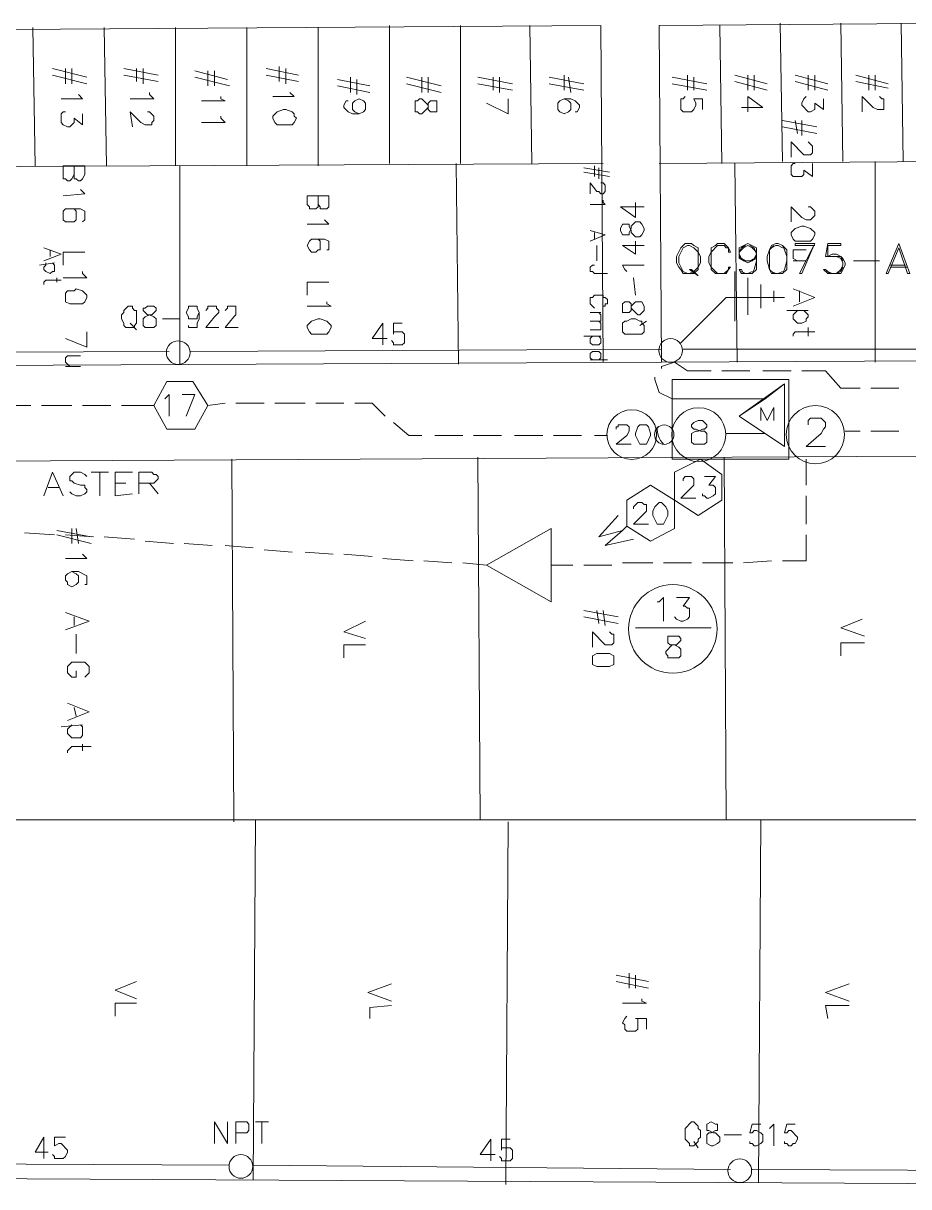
# Model space of a CAD drawing. Header units: millimetres. Extents: x 5.9 to 40.1, y 2 to 30.5.
# Drawn here: x 18.344 to 20.241, y 20.314 to 22.808 of the extents above; entities that cross this region are included whole.
import ezdxf

# ---------------------------------------------------------------- set-up
doc = ezdxf.new("R2010")
doc.units = ezdxf.units.MM
for name, color, linetype, true_color in [('PDF_S31$Actives-Amplifier', 92, 'Continuous', 0x00b800), ('PDF_S31$Actives-LineExtender', 94, 'Continuous', 0x009500), ('PDF_S31$Cable-565', 23, 'Continuous', 0xdd8a6e), ('PDF_S31$LOTS', 254, 'Continuous', 0xdcdcdc), ('PDF_S31$ROAD', 8, 'Continuous', 0x808080), ('PDF_S31$SDU', 157, 'Continuous', 0x396472), ('PDF_S31$Symbols-EndOfLine', 15, 'Continuous', 0x954a4a), ('PDF_S31$Symbols-Ground', 12, 'Continuous', 0xb80000)]:
    doc.layers.add(name, color=color, linetype=linetype, true_color=true_color)
for name, color, linetype in [('PDF_S31$NAME-ROAD', 7, 'Continuous'), ('PDF_S31$Passives-Highleg', 7, 'Continuous'), ('PDF_S31$Passives-Splt2way', 7, 'Continuous'), ('PDF_S31$Passives-TapOffs', 7, 'Continuous'), ('PDF_S31$POLE', 7, 'Continuous'), ('PDF_S31$STRAND', 7, 'Continuous'), ('PDF_S31$Symbols-Terminator', 7, 'Continuous')]:
    doc.layers.add(name, color=color, linetype=linetype)

msp = doc.modelspace()

# ---------------------------------------------------------------- linework, layer by layer
at = {"layer": 'PDF_S31$Actives-Amplifier', "lineweight": 13}
for points in [[(19.7623, 22.3358), (19.7761, 22.3358), (19.7808, 22.3312), (19.79, 22.3266), (19.79, 22.3173), (19.7947, 22.3081), (19.7947, 22.2942), (19.79, 22.2849), (19.79, 22.2803), (19.7808, 22.2711), (19.7576, 22.2711), (19.753, 22.2803), (19.7484, 22.2849), (19.7438, 22.2942), (19.7438, 22.3081), (19.753, 22.3266)], [(19.7669, 22.3312), (19.7715, 22.3312), (19.7808, 22.3266), (19.79, 22.3173), (19.79, 22.2849), (19.7808, 22.2757), (19.7715, 22.2711), (19.7669, 22.2711), (19.7576, 22.2757), (19.7484, 22.2942), (19.7484, 22.3081), (19.7576, 22.3266)], [(19.827, 22.2711), (19.8178, 22.2803), (19.8178, 22.2849), (19.8132, 22.2942), (19.8132, 22.3081), (19.8178, 22.3173), (19.8178, 22.3266), (19.827, 22.3312), (19.8317, 22.3358), (19.8456, 22.3358), (19.8548, 22.3266), (19.8594, 22.3173), (19.8548, 22.3173), (19.8548, 22.3266), (19.8502, 22.3266), (19.8456, 22.3312), (19.8317, 22.3312), (19.8178, 22.3173), (19.8178, 22.2849), (19.8317, 22.2711), (19.8456, 22.2711), (19.8548, 22.2803), (19.8502, 22.2711), (19.8456, 22.2711), (19.8317, 22.2711)], [(19.9566, 22.3358), (19.9612, 22.3358), (19.9705, 22.3312), (19.9797, 22.3219), (19.9797, 22.2803), (19.9705, 22.2711), (19.9473, 22.2711), (19.9427, 22.2803), (19.9381, 22.2988), (19.9381, 22.3081), (19.9427, 22.3219), (19.9473, 22.3312)], [(20.2203, 22.3358), (20.2435, 22.2711), (20.2389, 22.2711), (20.2203, 22.3266), (20.1972, 22.2711), (20.1926, 22.2711)], [(20.1787, 22.2988), (20.1232, 22.2988)], [(19.79, 22.2664), (19.7715, 22.2803), (19.7761, 22.2803)], [(19.8594, 22.2849), (19.8548, 22.2803), (19.8548, 22.2849)], [(19.9844, 21.8731), (19.7345, 21.8731), (19.7345, 22.0443), (19.9844, 22.0443)], [(19.9751, 22.0351), (19.9751, 21.9009), (19.9335, 21.9287), (19.8502, 21.9287), (19.9335, 21.9287), (19.8779, 21.9657), (19.9335, 22.0027)], [(19.9751, 21.9009), (19.8779, 21.9657), (19.9751, 22.0351)], [(19.9335, 22.0027), (19.7345, 22.0027)], [(19.79, 21.9564), (19.7993, 21.9564), (19.8085, 21.9472), (19.8085, 21.9425), (19.8039, 21.9379), (19.7993, 21.9379), (19.79, 21.9333), (19.7854, 21.9333), (19.7761, 21.9287), (19.7761, 21.9101), (19.7808, 21.9055), (19.8039, 21.9055), (19.8085, 21.9101), (19.8085, 21.9287), (19.8039, 21.9333), (19.7947, 21.9333), (19.7854, 21.9379), (19.7808, 21.9379), (19.7761, 21.9425), (19.7761, 21.9472), (19.7808, 21.9518)]]:
    msp.add_lwpolyline(points, close=True, dxfattribs=at)
for points in [[(19.915, 22.3034), (19.8965, 22.2942), (19.8779, 22.3034), (19.8779, 22.3266), (19.8965, 22.3358), (19.915, 22.3266), (19.915, 22.2803), (19.9057, 22.2711), (19.8826, 22.2711), (19.8779, 22.2803), (19.8826, 22.2803), (19.8872, 22.2711)], [(19.8918, 22.2988), (19.8826, 22.3034), (19.8779, 22.3127), (19.8779, 22.3173), (19.8826, 22.3266), (19.8918, 22.3312)], [(19.8779, 22.3173), (19.8872, 22.3266), (19.8965, 22.3312), (19.9057, 22.3266), (19.915, 22.3173)], [(19.9011, 22.3312), (19.9103, 22.3266), (19.915, 22.3127)], [(19.952, 22.2711), (19.9427, 22.2803), (19.9427, 22.3219), (19.952, 22.3312)], [(19.9473, 22.3266), (19.9566, 22.3312), (19.9612, 22.3312), (19.9705, 22.3266)], [(19.9705, 22.3312), (19.9751, 22.3219), (19.9797, 22.3081), (19.9797, 22.2988), (19.9751, 22.2803), (19.9705, 22.2711)], [(20.0399, 22.3312), (20.0379, 22.3312), (20.0399, 22.3358), (20.0376, 22.3312), (20.0075, 22.2711), (20.0121, 22.2711), (20.0379, 22.3312), (20.0376, 22.3312), (19.9982, 22.3312), (19.9982, 22.3358), (20.0399, 22.3358)], [(20.1, 22.2988), (20.0954, 22.3081), (20.063, 22.3081), (20.0677, 22.3358), (20.0954, 22.3358), (20.0954, 22.3312), (20.0677, 22.3312), (20.0677, 22.3081), (20.0769, 22.3127), (20.0862, 22.3127), (20.0954, 22.3081), (20.1, 22.3034), (20.1047, 22.2942), (20.1047, 22.2896), (20.0954, 22.2711), (20.0677, 22.2711), (20.0584, 22.2803), (20.063, 22.2803), (20.0677, 22.2757), (20.0769, 22.2711), (20.0862, 22.2711), (20.0954, 22.2803), (20.1, 22.2896), (20.1, 22.2942), (20.0954, 22.3034), (20.0862, 22.3081)], [(19.915, 22.3081), (19.9057, 22.2988), (19.8872, 22.2988), (19.8779, 22.3081)], [(19.9057, 22.2711), (19.9103, 22.2803), (19.915, 22.2988), (19.915, 22.3127), (19.9103, 22.3034), (19.9011, 22.2988)], [(19.9057, 22.2757), (19.8965, 22.2711), (19.8918, 22.2711), (19.8826, 22.2757)], [(19.9705, 22.2757), (19.9612, 22.2711), (19.9566, 22.2711), (19.9473, 22.2757)], [(20.063, 22.2803), (20.0723, 22.2711)], [(20.1, 22.2849), (20.0954, 22.2757), (20.0862, 22.2711)], [(20.2342, 22.2896), (20.2018, 22.2896)], [(20.2389, 22.2849), (20.2018, 22.2849)], [(19.9242, 21.9564), (19.9242, 21.9842), (19.9381, 21.9564), (19.952, 21.9842), (19.952, 21.9564)]]:
    msp.add_lwpolyline(points, dxfattribs=at)
msp.add_circle((19.7913, 21.926), 0.0578, dxfattribs=at)
at = {"layer": 'PDF_S31$Actives-LineExtender', "lineweight": 9}
msp.add_lwpolyline([(19.4754, 21.5677), (19.3366, 21.6464), (19.4754, 21.7251)], close=True, dxfattribs=at)
at = {"layer": 'PDF_S31$Cable-565', "lineweight": 13}
for points in [[(19.8178, 22.0628), (19.7669, 22.0628), (19.7391, 22.0813), (19.7114, 22.0721), (19.7114, 22.0675)], [(19.7345, 22.0027), (19.7067, 22.0166), (19.6975, 22.0443), (19.6975, 22.049)], [(19.9011, 22.0628), (19.8409, 22.0628)], [(19.989, 22.0628), (19.9288, 22.0628)], [(20.1371, 22.0258), (20.0954, 22.0258), (20.063, 22.0628), (20.0121, 22.0628)], [(20.2203, 22.0258), (20.1602, 22.0258)], [(18.3603, 21.9888), (18.3001, 21.9888)], [(18.4482, 21.9888), (18.3834, 21.9888)], [(18.5315, 21.9888), (18.4713, 21.9888)], [(18.624, 21.9888), (18.5546, 21.9888)], [(18.7397, 21.9888), (18.7767, 21.9934)], [(18.7998, 21.9934), (18.86, 21.9934)], [(18.8831, 21.9934), (18.9479, 21.9934)], [(18.971, 21.9934), (19.0312, 21.9934)], [(19.0543, 21.9934), (19.0914, 21.9934), (19.1191, 21.9657)], [(19.1978, 21.924), (19.17, 21.924), (19.1376, 21.9518)], [(19.2255, 21.924), (19.2857, 21.924)], [(19.3088, 21.924), (19.369, 21.924)], [(19.3967, 21.924), (19.4569, 21.924)], [(19.48, 21.924), (19.5402, 21.924)], [(19.5679, 21.924), (19.5957, 21.924)], [(20.1371, 21.9333), (20.1047, 21.9333)], [(20.2203, 21.9333), (20.1602, 21.9333)], [(20.0214, 21.8176), (20.0214, 21.8731)], [(20.0214, 21.7343), (20.0214, 21.7945)], [(18.4112, 21.7112), (18.3464, 21.7158)], [(18.4945, 21.7066), (18.4343, 21.7112)], [(18.5824, 21.7019), (18.5176, 21.7066)], [(20.0214, 21.7112), (20.0214, 21.6557), (19.9705, 21.6557)], [(18.6657, 21.6927), (18.6055, 21.6973)], [(18.749, 21.688), (18.6888, 21.6927)], [(18.8369, 21.6834), (18.7767, 21.688)], [(18.9202, 21.6742), (18.86, 21.6788)], [(19.0081, 21.6695), (18.9479, 21.6742)], [(19.0914, 21.6649), (19.0312, 21.6695)], [(19.1793, 21.6557), (19.1145, 21.6603)], [(19.2626, 21.651), (19.2024, 21.6557)], [(19.3366, 21.6464), (19.2857, 21.651)], [(19.6929, 21.651), (19.6281, 21.651)], [(19.7761, 21.651), (19.716, 21.651)], [(19.8641, 21.651), (19.7993, 21.651)], [(19.9473, 21.6557), (19.8872, 21.651)], [(19.5217, 21.6464), (19.4754, 21.6464)], [(19.6049, 21.6464), (19.5448, 21.6464)]]:
    msp.add_lwpolyline(points, dxfattribs=at)
at = {"layer": 'PDF_S31$LOTS', "lineweight": 0}
for points in [[(18.3695, 22.5024), (18.3649, 22.7985)], [(18.5222, 22.5024), (18.5176, 22.7985)], [(18.6703, 22.5024), (18.6703, 22.7985)], [(18.823, 22.5024), (18.823, 22.7985)], [(18.9757, 22.5024), (18.9757, 22.7985)], [(19.1284, 22.507), (19.1284, 22.8032)], [(19.2811, 22.507), (19.2811, 22.8032)], [(19.4338, 22.507), (19.4291, 22.8032)], [(19.8409, 22.507), (19.8363, 22.8032)], [(19.9705, 22.5117), (19.9659, 22.8078)], [(20.1, 22.5117), (20.0954, 22.8078)], [(20.2296, 22.5117), (20.225, 22.8078)], [(21.6455, 22.5209), (19.7067, 22.507)], [(19.5864, 22.507), (17.7819, 22.4978)], [(18.6795, 22.0767), (18.6795, 22.5024)], [(19.2764, 22.0767), (19.2718, 22.507)], [(19.8733, 22.0813), (19.8687, 22.507)], [(20.1694, 22.0813), (20.1694, 22.5117)], [(18.7906, 21.8731), (18.7952, 21.0958)], [(19.3181, 21.8778), (19.3227, 21.1004)], [(19.8456, 21.8778), (19.8502, 21.1004)], [(20.9329, 21.1004), (16.5002, 21.1004)], [(18.8369, 20.3277), (18.8415, 21.1004)], [(19.9196, 20.3231), (19.9242, 21.1004)], [(19.3782, 20.3185), (19.3829, 21.0958)]]:
    msp.add_lwpolyline(points, dxfattribs=at)
at = {"layer": 'PDF_S31$NAME-ROAD', "lineweight": 9}
for points in [[(18.388, 21.7945), (18.4066, 21.8454), (18.4297, 21.7945)], [(18.4436, 21.8037), (18.4482, 21.7991), (18.4575, 21.7945), (18.4667, 21.7945), (18.476, 21.7991), (18.4806, 21.8037), (18.4806, 21.8083), (18.476, 21.813), (18.476, 21.8176), (18.4667, 21.8176), (18.4528, 21.8222), (18.4482, 21.8269), (18.4436, 21.8269), (18.4436, 21.8361), (18.4528, 21.8454), (18.4667, 21.8454), (18.476, 21.8407), (18.4806, 21.8361)], [(18.5269, 21.8454), (18.4898, 21.8454)], [(18.5083, 21.7945), (18.5083, 21.8454)], [(18.5778, 21.7991), (18.5407, 21.7945), (18.5407, 21.8454), (18.5778, 21.8454)], [(18.5639, 21.8222), (18.5407, 21.8222)], [(18.5916, 21.7991), (18.5916, 21.8454), (18.6194, 21.8454), (18.624, 21.8407), (18.6287, 21.8407), (18.6333, 21.8361), (18.6333, 21.8315), (18.624, 21.8222), (18.5916, 21.8222)], [(18.6333, 21.7991), (18.6148, 21.8222)], [(18.4204, 21.813), (18.3973, 21.813)]]:
    msp.add_lwpolyline(points, dxfattribs=at)
at = {"layer": 'PDF_S31$Passives-Highleg', "lineweight": 9}
msp.add_circle((19.7173, 21.926), 0.0208, dxfattribs=at)
msp.add_arc((19.7522, 21.9402), 0.0502, 177.3575, 223.7546, dxfattribs=at)
at = {"layer": 'PDF_S31$Passives-Splt2way', "lineweight": 9}
msp.add_lwpolyline([(20.026, 21.9472), (20.026, 21.9564), (20.0306, 21.961), (20.0538, 21.961), (20.063, 21.9518), (20.063, 21.9425), (20.0584, 21.9379), (20.0538, 21.9287), (20.0214, 21.9009), (20.063, 21.9009)], dxfattribs=at)
msp.add_circle((20.0412, 21.926), 0.0625, dxfattribs=at)
at = {"layer": 'PDF_S31$Passives-TapOffs', "lineweight": 9}
for points in [[(18.6518, 21.9379), (18.624, 21.9888), (18.6518, 22.0397), (18.7073, 22.0397), (18.7397, 21.9888), (18.7119, 21.9379)], [(19.6651, 21.9472), (19.679, 21.9472), (19.6836, 21.9425), (19.6882, 21.9287), (19.6882, 21.924), (19.679, 21.9055), (19.6651, 21.9055), (19.6558, 21.924), (19.6558, 21.9287), (19.6605, 21.9425)], [(19.7391, 21.8454), (19.7947, 21.8731), (19.8409, 21.8407), (19.8409, 21.7852), (19.79, 21.7528), (19.7391, 21.7852)], [(19.6373, 21.7852), (19.6882, 21.8176), (19.7391, 21.7852), (19.7391, 21.7251), (19.6882, 21.6973), (19.6373, 21.7297)], [(19.7067, 21.7806), (19.7114, 21.7806), (19.7206, 21.7713), (19.7253, 21.7621), (19.7253, 21.7528), (19.716, 21.7343), (19.7021, 21.7343), (19.6929, 21.7528), (19.6929, 21.7621), (19.6975, 21.7713)]]:
    msp.add_lwpolyline(points, close=True, dxfattribs=at)
for points in [[(18.6472, 22.0027), (18.6564, 22.0119), (18.6564, 21.9657)], [(18.6842, 22.0119), (18.7119, 22.0119), (18.6934, 21.9657)], [(19.6142, 21.9379), (19.6142, 21.9425), (19.6188, 21.9425), (19.6188, 21.9472), (19.6373, 21.9472), (19.642, 21.9425), (19.642, 21.9333), (19.6373, 21.924), (19.6142, 21.9055), (19.6466, 21.9055)], [(19.7576, 21.8269), (19.7576, 21.8315), (19.7623, 21.8361), (19.7761, 21.8361), (19.7808, 21.8315), (19.7808, 21.8176), (19.753, 21.7898), (19.7854, 21.7898)], [(19.8039, 21.8361), (19.827, 21.8361), (19.8132, 21.8176), (19.8224, 21.8176), (19.827, 21.813), (19.827, 21.7991), (19.8224, 21.7945), (19.8132, 21.7898), (19.8085, 21.7898), (19.8039, 21.7945), (19.7993, 21.7945), (19.7993, 21.7991)], [(19.6512, 21.7667), (19.6512, 21.7713), (19.6605, 21.7806), (19.6697, 21.7806), (19.6744, 21.776), (19.679, 21.776), (19.679, 21.7621), (19.6512, 21.7343), (19.6836, 21.7343)]]:
    msp.add_lwpolyline(points, dxfattribs=at)
msp.add_circle((19.6479, 21.926), 0.0532, dxfattribs=at)
at = {"layer": 'PDF_S31$POLE', "lineweight": 0}
for points in [[(19.6558, 22.4237), (19.6558, 22.3914), (19.6235, 22.4145), (19.6744, 22.4145)], [(19.6558, 22.3405), (19.6558, 22.3127), (19.6281, 22.3312), (19.6744, 22.3312)], [(19.6373, 22.2757), (19.6327, 22.2803), (19.6281, 22.2896), (19.6744, 22.2896)], [(19.6512, 22.2618), (19.6558, 22.2248)], [(18.7628, 22.1554), (18.7351, 22.1554), (18.7536, 22.1785), (18.7628, 22.1878), (18.7628, 22.1924), (18.7582, 22.197), (18.7582, 22.2016), (18.7397, 22.2016), (18.7397, 22.197), (18.7351, 22.1924)], [(18.8045, 22.1554), (18.7767, 22.1554), (18.7952, 22.1785), (18.7998, 22.1831), (18.7998, 22.2016), (18.7813, 22.2016), (18.7813, 22.197), (18.7767, 22.1924)], [(18.6795, 22.1739), (18.6425, 22.1739)], [(18.7212, 22.1878), (18.7212, 22.1739), (18.7166, 22.1646), (18.7166, 22.1554), (18.6981, 22.1554), (18.6981, 22.16)], [(18.587, 22.1507), (18.5731, 22.1646)], [(19.679, 22.1693), (19.6651, 22.16)], [(18.7536, 20.4064), (18.7536, 20.4526), (18.7813, 20.4064), (18.7813, 20.4526)], [(18.7998, 20.4064), (18.7998, 20.4526), (18.823, 20.4526), (18.8276, 20.448), (18.8276, 20.4341), (18.823, 20.4295), (18.7998, 20.4295)], [(18.8693, 20.4526), (18.8415, 20.4526)], [(18.8554, 20.4064), (18.8554, 20.4526)], [(19.9011, 20.411), (19.9011, 20.4064), (19.9057, 20.4064), (19.9103, 20.4017), (19.915, 20.4017), (19.9242, 20.4064), (19.9288, 20.411), (19.9288, 20.4249), (19.9242, 20.4295), (19.915, 20.4341), (19.9103, 20.4341), (19.9057, 20.4295), (19.9011, 20.4295), (19.9057, 20.448), (19.9242, 20.448)], [(19.9427, 20.4388), (19.952, 20.448), (19.952, 20.4017)], [(19.9751, 20.411), (19.9751, 20.4064), (19.9797, 20.4064), (19.9844, 20.4017), (19.989, 20.4017), (19.9936, 20.4064), (19.9982, 20.4064), (20.0029, 20.4156), (20.0029, 20.4202), (19.989, 20.4341), (19.9844, 20.4341), (19.9797, 20.4295), (19.9751, 20.4295), (19.9797, 20.448), (19.9982, 20.448)], [(19.79, 20.3971), (19.7808, 20.411)], [(19.8826, 20.4249), (19.8456, 20.4249)]]:
    msp.add_lwpolyline(points, dxfattribs=at)
for points in [[(19.6235, 22.3636), (19.6235, 22.3682), (19.6281, 22.3775), (19.642, 22.3775), (19.642, 22.3728), (19.6466, 22.3636), (19.6466, 22.359), (19.6558, 22.3497), (19.6651, 22.3497), (19.6697, 22.3543), (19.6744, 22.3636), (19.6744, 22.3682), (19.6697, 22.3775), (19.6651, 22.3821), (19.6558, 22.3821), (19.6466, 22.3728), (19.6466, 22.3682), (19.642, 22.359), (19.642, 22.3543), (19.6281, 22.3543)], [(18.5685, 22.2016), (18.5778, 22.2016), (18.5778, 22.197), (18.5824, 22.1924), (18.587, 22.1924), (18.587, 22.1646), (18.5824, 22.16), (18.5824, 22.1554), (18.5639, 22.1554), (18.5592, 22.16), (18.5592, 22.1646), (18.5546, 22.1739), (18.5546, 22.1831), (18.5592, 22.1878), (18.5592, 22.1924)], [(18.6101, 22.2016), (18.624, 22.2016), (18.6287, 22.197), (18.6287, 22.1924), (18.6194, 22.1831), (18.6148, 22.1831), (18.6055, 22.1785), (18.6009, 22.1739), (18.6009, 22.16), (18.6055, 22.1554), (18.624, 22.1554), (18.6287, 22.16), (18.6287, 22.1739), (18.624, 22.1785), (18.6148, 22.1831), (18.6101, 22.1831), (18.6009, 22.1924), (18.6009, 22.197), (18.6055, 22.197)], [(18.7166, 22.1785), (18.7166, 22.1739), (18.6981, 22.1739), (18.6981, 22.1785), (18.6934, 22.1878), (18.6981, 22.197), (18.6981, 22.2016), (18.7166, 22.2016), (18.7166, 22.197), (18.7212, 22.1878)], [(19.6281, 22.1878), (19.6281, 22.2063), (19.6327, 22.2109), (19.642, 22.2109), (19.6466, 22.2063), (19.6466, 22.197), (19.6605, 22.1831), (19.6651, 22.1831), (19.6744, 22.1924), (19.6744, 22.2016), (19.6697, 22.2109), (19.6558, 22.2109), (19.6466, 22.2016), (19.6466, 22.1924), (19.642, 22.1878)], [(19.6281, 22.1461), (19.6281, 22.1646), (19.6327, 22.1693), (19.6373, 22.1693), (19.6466, 22.1739), (19.6558, 22.1739), (19.6651, 22.1693), (19.6697, 22.1693), (19.6697, 22.1646), (19.6744, 22.16), (19.6744, 22.1461), (19.6697, 22.1415), (19.6327, 22.1415)], [(19.7761, 20.4526), (19.7808, 20.4526), (19.79, 20.4434), (19.79, 20.4388), (19.7947, 20.4341), (19.7947, 20.4202), (19.79, 20.4156), (19.79, 20.411), (19.7808, 20.4017), (19.7715, 20.4017), (19.7715, 20.4064), (19.7623, 20.4156), (19.7623, 20.4388)], [(19.8178, 20.4526), (19.827, 20.448), (19.8317, 20.448), (19.8317, 20.4341), (19.827, 20.4341), (19.8178, 20.4295), (19.8132, 20.4295), (19.8085, 20.4249), (19.8085, 20.4064), (19.8178, 20.4017), (19.8224, 20.4017), (19.8317, 20.4064), (19.8363, 20.411), (19.8363, 20.4202), (19.827, 20.4295), (19.8224, 20.4295), (19.8132, 20.4341), (19.8085, 20.4341), (19.8085, 20.448)]]:
    msp.add_lwpolyline(points, close=True, dxfattribs=at)
for centre in [(18.6761, 22.1018), (19.7312, 22.1064), (18.8103, 20.3574), (19.8792, 20.3481)]:
    msp.add_circle(centre, 0.0254, dxfattribs=at)
at = {"layer": 'PDF_S31$ROAD', "lineweight": 0}
for points in [[(19.5864, 22.0813), (19.5818, 22.8032), (18.2122, 22.7939)], [(19.7114, 22.0813), (19.7067, 22.8032), (20.3592, 22.8078)], [(21.5946, 22.0906), (17.8282, 22.0721)], [(21.5899, 21.887), (15.6118, 21.8546)], [(21.5853, 20.3138), (18.0827, 20.3323)]]:
    msp.add_lwpolyline(points, dxfattribs=at)
at = {"layer": 'PDF_S31$SDU', "lineweight": 0}
for points in [[(18.4066, 22.7106), (18.4806, 22.6921)], [(18.4066, 22.6967), (18.4806, 22.6782)], [(18.4343, 22.6782), (18.4343, 22.7106)], [(18.4482, 22.6782), (18.4482, 22.7106)], [(18.5592, 22.7106), (18.6333, 22.6967)], [(18.5592, 22.6967), (18.6333, 22.6829)], [(18.587, 22.6829), (18.587, 22.7106)], [(18.6009, 22.6782), (18.6009, 22.7106)], [(18.7119, 22.706), (18.7813, 22.6875)], [(18.7397, 22.6736), (18.7397, 22.706)], [(18.7536, 22.6736), (18.7536, 22.706)], [(18.8646, 22.7106), (18.934, 22.6967)], [(18.8646, 22.6967), (18.934, 22.6829)], [(18.8924, 22.6829), (18.8924, 22.7152)], [(18.9063, 22.6782), (18.9063, 22.7106)], [(19.5032, 22.6643), (19.5032, 22.6967)], [(19.7669, 22.6643), (19.7669, 22.6967)], [(19.8687, 22.6967), (19.9381, 22.6782)], [(19.8965, 22.6643), (19.8965, 22.6967)], [(19.9103, 22.6643), (19.9103, 22.6967)], [(19.9982, 22.6967), (20.0677, 22.6782)], [(20.026, 22.6643), (20.026, 22.6967)], [(20.0399, 22.6643), (20.0399, 22.6967)], [(20.1278, 22.6967), (20.1972, 22.6782)], [(20.1556, 22.6643), (20.1556, 22.6967)], [(20.1694, 22.6643), (20.1694, 22.6967)], [(18.7119, 22.6921), (18.786, 22.6736)], [(19.0173, 22.6875), (19.0867, 22.6736)], [(19.0173, 22.6736), (19.0867, 22.6597)], [(19.0451, 22.6597), (19.0451, 22.6921)], [(19.059, 22.6551), (19.059, 22.6875)], [(19.1654, 22.6921), (19.2394, 22.6736)], [(19.1654, 22.6782), (19.2394, 22.6597)], [(19.1978, 22.6597), (19.1978, 22.6921)], [(19.2117, 22.6597), (19.2117, 22.6921)], [(19.3181, 22.6921), (19.3921, 22.6782)], [(19.3181, 22.6782), (19.3921, 22.6643)], [(19.3505, 22.6643), (19.3505, 22.6921)], [(19.3643, 22.6597), (19.3643, 22.6921)], [(19.4708, 22.6921), (19.5448, 22.6782)], [(19.4708, 22.6782), (19.5448, 22.6643)], [(19.517, 22.6597), (19.5124, 22.6921)], [(19.7345, 22.6921), (19.8085, 22.6782)], [(19.7345, 22.6782), (19.8085, 22.6643)], [(19.7808, 22.6643), (19.7808, 22.6921)], [(19.8687, 22.6829), (19.9381, 22.6643)], [(19.9982, 22.6829), (20.0677, 22.6643)], [(20.1278, 22.6829), (20.1972, 22.669)], [(18.4621, 22.6551), (18.4713, 22.6458), (18.4251, 22.6458)], [(18.6148, 22.6597), (18.6148, 22.6551), (18.624, 22.6458), (18.5731, 22.6458)], [(18.7675, 22.6505), (18.7675, 22.6458), (18.7767, 22.6412), (18.7258, 22.6412)], [(18.9155, 22.6597), (18.9248, 22.6505), (18.8785, 22.6505)], [(19.3829, 22.6458), (19.3829, 22.6134), (19.3366, 22.6366)], [(19.5032, 22.6458), (19.517, 22.6458), (19.5263, 22.6412), (19.5355, 22.632), (19.5355, 22.6273), (19.5309, 22.6181), (19.5263, 22.6181)], [(19.7623, 22.6505), (19.7576, 22.6458), (19.753, 22.6458), (19.753, 22.6227), (19.7576, 22.6181), (19.7761, 22.6181), (19.7808, 22.6227), (19.7854, 22.632), (19.7854, 22.6366), (19.7808, 22.6458), (19.7993, 22.6458), (19.7993, 22.6227)], [(19.8965, 22.6181), (19.8965, 22.6505), (19.9288, 22.6273), (19.8826, 22.6273)], [(20.0584, 22.6458), (20.0584, 22.6227), (20.0399, 22.6366), (20.0399, 22.6227), (20.0306, 22.6181), (20.026, 22.6181), (20.0121, 22.632), (20.0121, 22.6366), (20.0168, 22.6458), (20.0214, 22.6505)], [(20.1417, 22.6181), (20.1417, 22.6505), (20.1648, 22.6273), (20.1741, 22.6227), (20.188, 22.6227), (20.188, 22.6458), (20.1833, 22.6458), (20.1787, 22.6505)], [(19.0636, 22.6134), (19.0497, 22.6134), (19.0405, 22.6181), (19.0312, 22.6273), (19.0312, 22.632), (19.0358, 22.6412), (19.0405, 22.6412)], [(18.4713, 22.6134), (18.4713, 22.5903), (18.4528, 22.6042), (18.4528, 22.5949), (18.4436, 22.5857), (18.4389, 22.5857), (18.4297, 22.5903), (18.4251, 22.5949), (18.4251, 22.6134), (18.4297, 22.6181), (18.4343, 22.6181)], [(18.6101, 22.6181), (18.6148, 22.6181), (18.624, 22.6088), (18.624, 22.5996), (18.6194, 22.5949), (18.6194, 22.5903), (18.6055, 22.5903), (18.5963, 22.5949), (18.5731, 22.6181), (18.5778, 22.5857)], [(18.7675, 22.6088), (18.7675, 22.6042), (18.7767, 22.5949), (18.7258, 22.5949)], [(19.9705, 22.5996), (20.0445, 22.5857)], [(20.0029, 22.5718), (19.9982, 22.5996)], [(20.0121, 22.5672), (20.0121, 22.5996)], [(19.9705, 22.5857), (20.0445, 22.5718)], [(20.026, 22.5533), (20.0353, 22.544), (20.0353, 22.5302), (20.0306, 22.5255), (20.0168, 22.5255), (19.989, 22.5533), (19.989, 22.5209)], [(18.4528, 22.4839), (18.4482, 22.4746), (18.4436, 22.47), (18.4389, 22.47), (18.4343, 22.4746), (18.4297, 22.4746), (18.4297, 22.5024), (18.476, 22.5024), (18.476, 22.4839), (18.4713, 22.4746), (18.4667, 22.47), (18.4621, 22.47), (18.4575, 22.4746), (18.4528, 22.4746), (18.4528, 22.5024)], [(19.5448, 22.4978), (19.6003, 22.4885)], [(19.5679, 22.4793), (19.5679, 22.5024)], [(19.5772, 22.4746), (19.5772, 22.4978)], [(20.0353, 22.507), (20.0353, 22.4793), (20.0168, 22.4931), (20.0168, 22.4839), (20.0121, 22.4793), (19.9936, 22.4793), (19.989, 22.4839), (19.989, 22.5024), (19.9936, 22.507), (19.9982, 22.507)], [(19.5448, 22.4885), (19.6003, 22.4793)], [(18.4667, 22.4515), (18.476, 22.4422), (18.4297, 22.4376)], [(19.5818, 22.4654), (19.5864, 22.4654), (19.5911, 22.4608), (19.5911, 22.4469), (19.5864, 22.4422), (19.5818, 22.4422), (19.5772, 22.4469), (19.5726, 22.4469), (19.5587, 22.4654), (19.5587, 22.4422)], [(18.9757, 22.4191), (18.9757, 22.4145), (18.971, 22.4099), (18.9572, 22.4099), (18.9572, 22.4145), (18.9525, 22.4191), (18.9525, 22.4376), (18.9988, 22.4376), (18.9988, 22.4145), (18.9942, 22.4099), (18.9803, 22.4099), (18.9803, 22.4145), (18.9757, 22.4191), (18.9757, 22.4376)], [(19.5864, 22.4284), (19.5864, 22.4237), (19.5911, 22.4191), (19.5587, 22.4191)], [(18.4528, 22.4099), (18.4343, 22.4099), (18.4297, 22.4052), (18.4297, 22.3867), (18.4343, 22.3821), (18.4528, 22.3821), (18.4575, 22.3867), (18.4575, 22.4052), (18.4528, 22.4099), (18.4667, 22.4099), (18.476, 22.4052), (18.476, 22.3867), (18.4713, 22.3821)], [(20.026, 22.4145), (20.0306, 22.4145), (20.0399, 22.4052), (20.0399, 22.396), (20.0306, 22.3867), (20.0214, 22.3867), (20.0121, 22.3914), (19.989, 22.4145), (19.989, 22.3821)], [(18.9896, 22.3867), (18.9988, 22.3775), (18.9525, 22.3775)], [(19.5587, 22.3636), (19.5911, 22.3543), (19.5587, 22.3405)], [(19.5679, 22.3451), (19.5679, 22.359)], [(18.388, 22.3266), (18.4251, 22.3127), (18.388, 22.2988)], [(18.4019, 22.3081), (18.4019, 22.3219)], [(18.9757, 22.3451), (18.9618, 22.3451), (18.9572, 22.3405), (18.9525, 22.3312), (18.9572, 22.3219), (18.9618, 22.3173), (18.971, 22.3173), (18.9757, 22.3219), (18.9803, 22.3219), (18.9803, 22.3405), (18.9757, 22.3451), (18.9896, 22.3451), (18.9988, 22.3405), (18.9988, 22.3219), (18.9942, 22.3219)], [(19.5726, 22.2988), (19.5726, 22.3312)], [(20.0029, 22.2988), (19.9936, 22.3034), (19.9936, 22.3219), (20.0214, 22.3219)], [(18.4297, 22.2896), (18.4297, 22.3173), (18.476, 22.3173)], [(19.9936, 22.2988), (20.0214, 22.2988)], [(18.3788, 22.2896), (18.4112, 22.2942)], [(18.4066, 22.2942), (18.4112, 22.2896), (18.4112, 22.2757), (18.4066, 22.2757), (18.4019, 22.2711), (18.3927, 22.2757), (18.388, 22.2803), (18.388, 22.2849), (18.3927, 22.2896), (18.3927, 22.2942)], [(18.4713, 22.2757), (18.4713, 22.2711), (18.4806, 22.2618), (18.4297, 22.2618)], [(19.5957, 22.2711), (19.5679, 22.2711), (19.5633, 22.2757), (19.5587, 22.2757), (19.5587, 22.2849), (19.5633, 22.2896), (19.5679, 22.2896)], [(18.388, 22.2479), (18.388, 22.2525), (18.3927, 22.2572), (18.4251, 22.2572)], [(18.4158, 22.2525), (18.4158, 22.2618)], [(18.9525, 22.2248), (18.9525, 22.2525), (18.9988, 22.2525)], [(19.5679, 22.197), (19.5587, 22.2063), (19.5587, 22.2202), (19.5633, 22.2202), (19.5679, 22.2248), (19.5864, 22.2248), (19.5864, 22.2202), (19.5911, 22.2202), (19.5957, 22.2155), (19.5957, 22.2063), (19.5911, 22.2063), (19.5911, 22.2016), (19.5864, 22.2016)], [(19.9936, 22.2387), (20.0399, 22.2202), (19.9936, 22.2016)], [(20.0075, 22.2109), (20.0075, 22.234)], [(18.9942, 22.2109), (18.9942, 22.2063), (19.0034, 22.2016), (18.9525, 22.2016)], [(19.5587, 22.1878), (19.5818, 22.1878)], [(19.5772, 22.1878), (19.5818, 22.1831), (19.5818, 22.1693), (19.5587, 22.1693)], [(19.9797, 22.1924), (20.026, 22.1924)], [(20.0168, 22.1924), (20.026, 22.1831), (20.026, 22.1785), (20.0214, 22.1739), (20.0214, 22.1693), (20.0121, 22.1646), (20.0029, 22.1646), (19.9936, 22.1739), (19.9936, 22.1831), (20.0029, 22.1924)], [(19.5772, 22.1693), (19.5818, 22.1646), (19.5818, 22.1507), (19.5587, 22.1507)], [(20.026, 22.1369), (20.026, 22.1554)], [(18.4806, 22.1461), (18.4806, 22.1137), (18.4343, 22.1322)], [(19.5448, 22.1369), (19.5818, 22.1369)], [(19.5772, 22.1369), (19.5818, 22.1322), (19.5818, 22.123), (19.5772, 22.1184), (19.5633, 22.1184), (19.5587, 22.123), (19.5587, 22.1322), (19.5633, 22.1369)], [(19.9936, 22.1369), (19.9936, 22.1415), (19.9982, 22.1461), (20.0399, 22.1461)], [(19.5633, 22.086), (19.5587, 22.0906), (19.5587, 22.0999), (19.5633, 22.1045), (19.5772, 22.1045), (19.5818, 22.0999), (19.5818, 22.0906), (19.5772, 22.086)], [(18.4436, 22.0721), (18.4343, 22.0813), (18.4343, 22.0906), (18.4389, 22.0952), (18.4667, 22.0952)], [(18.4343, 22.0721), (18.4667, 22.0721)], [(19.5587, 22.086), (19.5957, 22.086)], [(18.4482, 21.6927), (18.4482, 21.7251)], [(18.4621, 21.6927), (18.4575, 21.7251)], [(18.4158, 21.7204), (18.4898, 21.7066)], [(18.4158, 21.7112), (18.4898, 21.6927)], [(18.4713, 21.6695), (18.4806, 21.6603), (18.4343, 21.6603)], [(18.4482, 21.6325), (18.4621, 21.6325), (18.4806, 21.6233), (18.4806, 21.6048), (18.476, 21.6048)], [(19.5448, 21.5492), (19.6188, 21.5354)], [(19.5772, 21.5215), (19.5726, 21.5492)], [(19.5911, 21.5168), (19.5864, 21.5492)], [(18.4343, 21.5446), (18.4852, 21.5261), (18.4343, 21.5076)], [(18.4528, 21.5168), (18.4528, 21.5354)], [(19.0775, 21.4891), (19.0312, 21.503), (19.0775, 21.5261)], [(19.5448, 21.5354), (19.6188, 21.5215)], [(20.1463, 21.4937), (20.0954, 21.5122), (20.1417, 21.5307)], [(18.4575, 21.4567), (18.4575, 21.4983)], [(19.5633, 21.4706), (19.5633, 21.503), (19.5911, 21.4752), (19.6049, 21.4752), (19.6096, 21.4798), (19.6096, 21.4983), (19.6049, 21.4983), (19.6003, 21.503)], [(19.0312, 21.4474), (19.0312, 21.4752), (19.0775, 21.4752)], [(20.0954, 21.4521), (20.0954, 21.4798), (20.1463, 21.4798)], [(18.4575, 21.4197), (18.4575, 21.4058), (18.4482, 21.4058), (18.4389, 21.4151), (18.4389, 21.4289), (18.4482, 21.4382), (18.476, 21.4382), (18.4852, 21.4289), (18.4852, 21.4151), (18.476, 21.4058)], [(18.4389, 21.3503), (18.4852, 21.3318), (18.4389, 21.3133)], [(18.4575, 21.3225), (18.4528, 21.341)], [(18.4251, 21.2994), (18.4713, 21.304)], [(18.4667, 21.304), (18.4713, 21.2994), (18.4713, 21.2809), (18.4667, 21.2762), (18.4482, 21.2762), (18.4389, 21.2855), (18.4389, 21.2948), (18.4482, 21.304)], [(18.4389, 21.2439), (18.4389, 21.2485), (18.4482, 21.2577), (18.4898, 21.2577)], [(18.4713, 21.2485), (18.4713, 21.2624)], [(18.587, 20.7164), (18.5407, 20.7349), (18.587, 20.7534)], [(19.6142, 20.7673), (19.6836, 20.7534)], [(19.6142, 20.7534), (19.6836, 20.7395)], [(19.642, 20.7395), (19.642, 20.7719)], [(19.6558, 20.7395), (19.6558, 20.7673)], [(19.133, 20.7117), (19.0821, 20.7303), (19.133, 20.7488)], [(20.1139, 20.7117), (20.063, 20.7303), (20.1139, 20.7488)], [(18.5407, 20.6794), (18.5407, 20.7071), (18.587, 20.7071)], [(19.0867, 20.6747), (19.0867, 20.6979), (19.133, 20.7025)], [(19.6697, 20.7164), (19.6697, 20.7117), (19.679, 20.7071), (19.6281, 20.7071)], [(20.0677, 20.6747), (20.063, 20.7025), (20.1139, 20.7025)], [(19.6373, 20.6794), (19.6327, 20.6747), (19.6281, 20.6655), (19.6327, 20.6608), (19.6327, 20.6516), (19.6373, 20.647), (19.6558, 20.647), (19.6605, 20.6516), (19.6605, 20.6747), (19.6558, 20.6747), (19.679, 20.6747), (19.679, 20.6516)]]:
    msp.add_lwpolyline(points, dxfattribs=at)
for points in [[(19.0543, 22.6181), (19.0497, 22.6227), (19.0497, 22.6366), (19.0543, 22.6412), (19.0636, 22.6458), (19.0728, 22.6412), (19.0775, 22.6366), (19.0775, 22.6227), (19.0728, 22.6181), (19.0636, 22.6134)], [(19.2302, 22.6412), (19.2302, 22.6181), (19.2163, 22.6181), (19.2117, 22.6227), (19.2117, 22.632), (19.1978, 22.6458), (19.1931, 22.6458), (19.1885, 22.6412), (19.1839, 22.6412), (19.1839, 22.6181), (19.1885, 22.6181), (19.1931, 22.6134), (19.1978, 22.6134), (19.2117, 22.6273), (19.2117, 22.6366), (19.2163, 22.6412)], [(19.5124, 22.6412), (19.517, 22.6366), (19.517, 22.6227), (19.5124, 22.6181), (19.5032, 22.6134), (19.4939, 22.6181), (19.4893, 22.6227), (19.4893, 22.6366), (19.4939, 22.6412), (19.5032, 22.6458)], [(18.9248, 22.6088), (18.9294, 22.6042), (18.9248, 22.5949), (18.9202, 22.5903), (18.8878, 22.5903), (18.8831, 22.5949), (18.8785, 22.6042), (18.8785, 22.6088), (18.8878, 22.6181), (18.9016, 22.6227), (18.9063, 22.6227), (18.9202, 22.6181), (18.9248, 22.6134)], [(20.0399, 22.359), (20.0399, 22.3543), (20.0353, 22.3451), (20.0306, 22.3405), (19.9982, 22.3405), (19.9936, 22.3451), (19.989, 22.3543), (19.989, 22.359), (19.9982, 22.3682), (20.0121, 22.3728), (20.0168, 22.3728), (20.0306, 22.3682)], [(18.4806, 22.2248), (18.4806, 22.2202), (18.476, 22.2109), (18.4713, 22.2063), (18.4436, 22.2063), (18.4343, 22.2109), (18.4343, 22.2294), (18.4389, 22.234), (18.4528, 22.234), (18.4575, 22.2387), (18.4713, 22.234)], [(19.0034, 22.16), (19.0034, 22.1554), (18.9988, 22.1461), (18.9942, 22.1415), (18.9618, 22.1415), (18.9572, 22.1461), (18.9525, 22.1554), (18.9525, 22.16), (18.9618, 22.1693), (18.9757, 22.1739), (18.9803, 22.1739), (18.9942, 22.1693)], [(18.4575, 21.6279), (18.4621, 21.6233), (18.4621, 21.6094), (18.4575, 21.6048), (18.4482, 21.6001), (18.4389, 21.6048), (18.4389, 21.6094), (18.4343, 21.614), (18.4343, 21.6233), (18.4389, 21.6279), (18.4482, 21.6325)], [(19.6096, 21.4521), (19.6096, 21.4336), (19.6003, 21.4289), (19.5726, 21.4289), (19.5633, 21.4336), (19.5633, 21.4521), (19.5726, 21.4567), (19.6003, 21.4567)]]:
    msp.add_lwpolyline(points, close=True, dxfattribs=at)
at = {"layer": 'PDF_S31$STRAND', "lineweight": 0}
for points in [[(19.1237, 22.1322), (19.0914, 22.1322), (19.1145, 22.1646), (19.1145, 22.1184)], [(19.133, 22.1276), (19.1376, 22.123), (19.1376, 22.1184), (19.1561, 22.1184), (19.1608, 22.123), (19.1608, 22.1415), (19.1561, 22.1461), (19.1376, 22.1461), (19.1376, 22.1415), (19.1376, 22.1646), (19.1561, 22.1646)], [(18.3973, 20.3879), (18.3695, 20.3879), (18.388, 20.4202), (18.388, 20.374)], [(18.4066, 20.3832), (18.4112, 20.3786), (18.4112, 20.374), (18.4297, 20.374), (18.4343, 20.3786), (18.4389, 20.3879), (18.4389, 20.3925), (18.4251, 20.4064), (18.4204, 20.4064), (18.4112, 20.4017), (18.4112, 20.4202), (18.4343, 20.4202)], [(19.3551, 20.3832), (19.3227, 20.3832), (19.3458, 20.4156), (19.3458, 20.3693)], [(19.3643, 20.3786), (19.369, 20.374), (19.369, 20.3693), (19.3875, 20.3693), (19.3921, 20.374), (19.3921, 20.3925), (19.3875, 20.3971), (19.369, 20.3971), (19.369, 20.3925), (19.369, 20.4156), (19.3875, 20.4156)]]:
    msp.add_lwpolyline(points, dxfattribs=at)
at = {"layer": 'PDF_S31$STRAND', "color": 254, "lineweight": 0, "true_color": 0xdcdcdc}
for points in [[(18.6564, 22.1045), (17.5552, 22.0999)], [(19.7114, 22.1091), (18.7027, 22.1045)], [(20.7432, 22.1091), (19.7576, 22.1091)], [(17.768, 20.3647), (18.786, 20.3601)], [(18.8369, 20.3601), (19.8594, 20.3508)], [(19.9057, 20.3508), (20.9051, 20.3462)]]:
    msp.add_lwpolyline(points, dxfattribs=at)
at = {"layer": 'PDF_S31$Symbols-EndOfLine', "lineweight": 0}
for points in [[(19.7021, 21.5677), (19.7067, 21.5677), (19.716, 21.577), (19.716, 21.5261)], [(19.7438, 21.577), (19.7715, 21.577), (19.7576, 21.5585), (19.7623, 21.5585), (19.7669, 21.5539), (19.7715, 21.5539), (19.7715, 21.5354), (19.7669, 21.5307), (19.7576, 21.5261), (19.753, 21.5261), (19.7438, 21.5307), (19.7391, 21.5354)], [(19.8178, 21.5122), (19.6558, 21.5122)]]:
    msp.add_lwpolyline(points, dxfattribs=at)
msp.add_lwpolyline([(19.7253, 21.4937), (19.7484, 21.4937), (19.753, 21.4891), (19.753, 21.4845), (19.7438, 21.4752), (19.7345, 21.4752), (19.7206, 21.4613), (19.7206, 21.4567), (19.7253, 21.4521), (19.7253, 21.4474), (19.7484, 21.4474), (19.753, 21.4521), (19.753, 21.466), (19.7484, 21.4706), (19.7391, 21.4752), (19.7299, 21.4752), (19.7253, 21.4798)], close=True, dxfattribs=at)
msp.add_circle((19.7358, 21.5095), 0.0949, dxfattribs=at)
at = {"layer": 'PDF_S31$Symbols-Ground', "lineweight": 0}
for points in [[(19.8687, 22.1693), (19.8687, 22.2757)], [(19.8965, 22.1831), (19.8965, 22.2618)], [(19.9242, 22.197), (19.9242, 22.2479)], [(19.952, 22.2109), (19.952, 22.234)], [(19.9751, 22.2202), (19.8502, 22.2202), (19.753, 22.123)]]:
    msp.add_lwpolyline(points, dxfattribs=at)
at = {"layer": 'PDF_S31$Symbols-Terminator', "lineweight": 9}
for points in [[(19.6373, 21.7297), (19.6281, 21.7204), (19.5772, 21.7066), (19.6188, 21.7528)], [(19.6512, 21.7019), (19.5911, 21.688), (19.6281, 21.7204)]]:
    msp.add_lwpolyline(points, dxfattribs=at)

doc.saveas('drawing.dxf')
